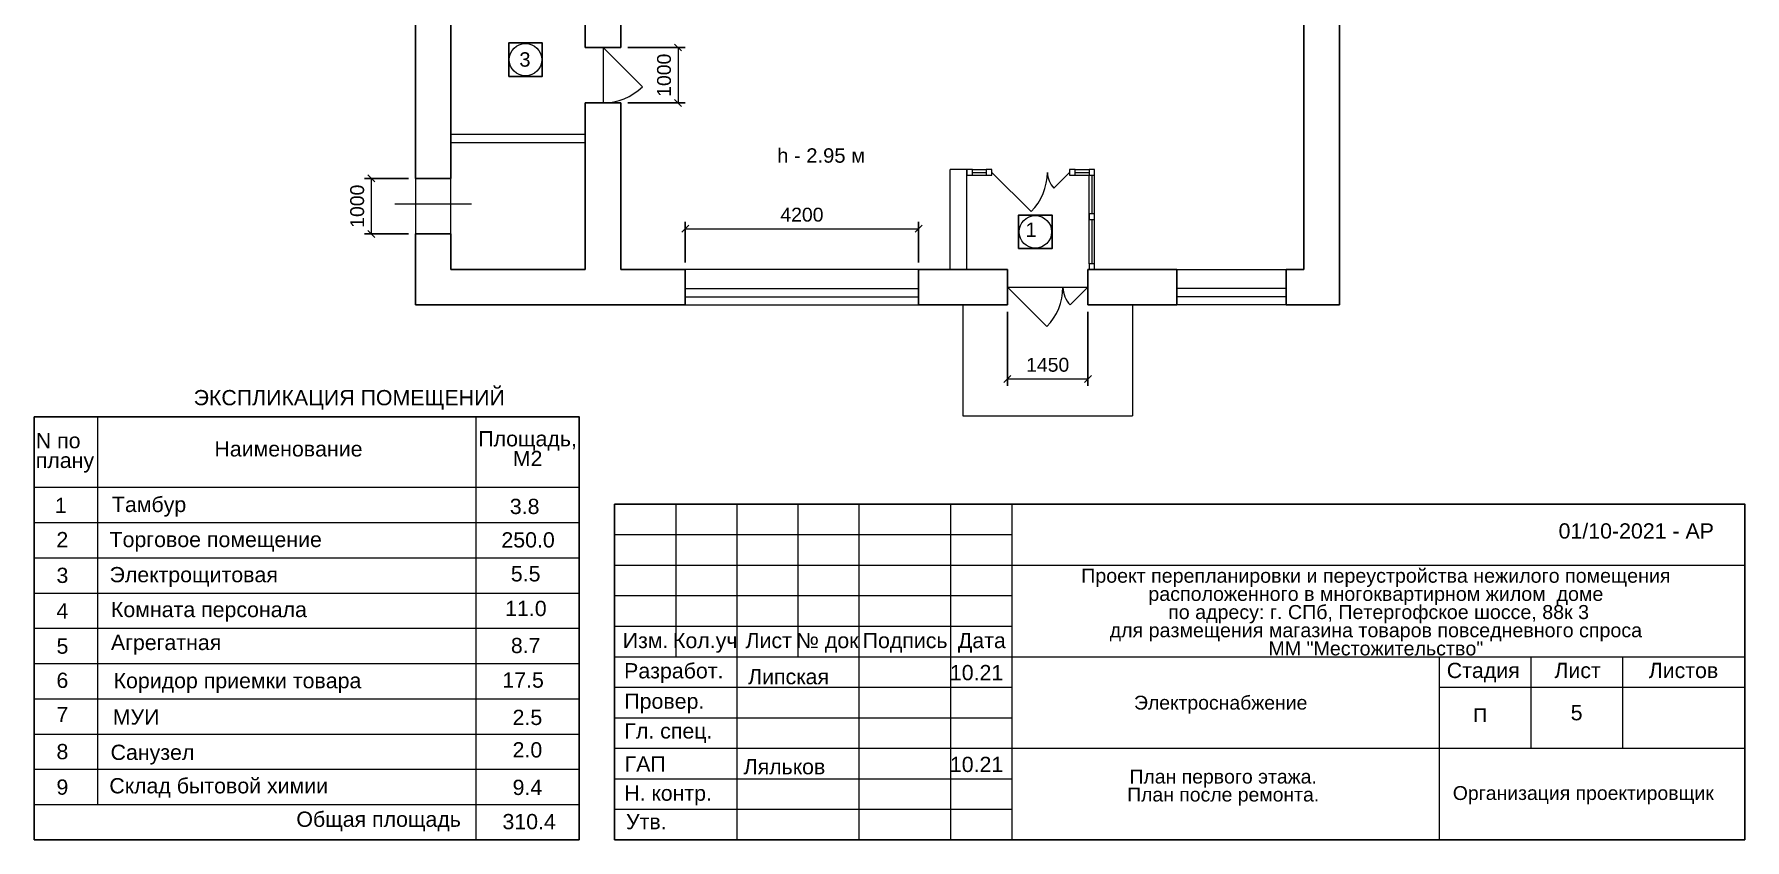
# Model space of a CAD drawing. Header units: metres. Extents: x 0 to 30.8, y 0 to 43.2.
# Drawn here: x 0.02 to 30.82, y 0.03 to 14.55 of the extents above; entities that cross this region are included whole.
import ezdxf
from ezdxf.enums import TextEntityAlignment as Align

# ---------------------------------------------------------------- set-up
doc = ezdxf.new("R2010")
doc.units = ezdxf.units.M
doc.header["$MEASUREMENT"] = 0
doc.layers.get('DEFPOINTS').update_dxf_attribs({"lineweight": 0})
for name, color, linetype, lineweight in [('Level 1', 7, 'Continuous', 0), ('Level 44', 7, 'Continuous', 0), ('Level 63', 7, 'Continuous', 0)]:
    doc.layers.add(name, color=color, linetype=linetype, lineweight=lineweight)
doc.layers.add('YOLO_STAMP', color=1, linetype='Continuous')
doc.layers.add('YOLO_TABLE', color=1, linetype='Continuous')
doc.styles.get("Standard").update_dxf_attribs({"font": 'txt.shx'})
doc.styles.add('Style-Arial', font='arial.ttf')
doc.dimstyles.get("Standard").update_dxf_attribs({"dimtxt": 0.18, "dimasz": 0.18, "dimexe": 0.18, "dimexo": 0.0625, "dimgap": 0.09, "dimtad": 0, "dimtih": 1, "dimtoh": 1, "dimdec": 4, "dimzin": 0, "dimdsep": 46, "dimtxsty": 'Standard', "dimcen": 0.09, "dimadec": 0, "dimazin": 0, "dimtfac": 1, "dimtdec": 4, "dimtofl": 0, "dimtmove": 0, "dimatfit": 3, "dimfxl": 1, "dimtolj": 1, "dimtzin": 0, "dimarcsym": 0})

# ---------------------------------------------------------------- blocks, each defined once
blk = doc.blocks.new('_Oblique')
at = {"color": 0, "linetype": 'ByBlock', "lineweight": -2}
blk.add_line((0.5, 0.5), (-0.5, -0.5), dxfattribs=at)
blk = doc.blocks.new('*D41')
at = {"color": 0, "linetype": 'Continuous', "lineweight": -2, "transparency": 16777216}
for p, q in [((11.744, 10.431), (11.744, 11.165)), ((15.944, 10.431), (15.944, 11.165))]:
    blk.add_line(p, q, dxfattribs=at)
at = {"color": 5, "linetype": 'Continuous', "lineweight": 0, "transparency": 16777216}
blk.add_line((11.744, 11.04), (15.944, 11.04), dxfattribs=at)
at = {"layer": 'DEFPOINTS', "color": 0, "linetype": 'Continuous', "lineweight": 0, "transparency": 16777216}
for p in [(15.944, 11.04), (11.744, 10.306), (15.944, 10.306)]:
    blk.add_point(p, dxfattribs=at)
at = {"color": 5, "linetype": 'Continuous', "lineweight": 0, "transparency": 16777216, "xscale": 0.125, "yscale": 0.125, "zscale": 0.125, "rotation": 180}
blk.add_blockref('_Oblique', (11.744, 11.04), dxfattribs=at)
at = {"color": 5, "linetype": 'Continuous', "lineweight": 0, "transparency": 16777216, "xscale": 0.125, "yscale": 0.125, "zscale": 0.125}
blk.add_blockref('_Oblique', (15.944, 11.04), dxfattribs=at)
at = {"color": 0, "linetype": 'Continuous', "lineweight": 0, "transparency": 16777216, "insert": (13.844, 11.292), "char_height": 0.25, "attachment_point": 5, "style": 'Style-Arial'}
blk.add_mtext('4200', dxfattribs=at)
blk = doc.blocks.new('TerminatorOpen')
at = {"color": 0, "linetype": 'ByBlock', "lineweight": -2}
for q in [(-1, 0.5), (-1, 0), (-1, -0.5)]:
    blk.add_line((0, 0), q, dxfattribs=at)
blk = doc.blocks.new('*D42')
at = {"color": 0, "linetype": 'Continuous', "lineweight": -2, "transparency": 16777216}
for p, q in [((10.709, 14.306), (11.739, 14.306)), ((10.709, 13.306), (11.739, 13.306))]:
    blk.add_line(p, q, dxfattribs=at)
at = {"color": 5, "linetype": 'Continuous', "lineweight": 0, "transparency": 16777216}
blk.add_line((11.614, 14.306), (11.614, 13.306), dxfattribs=at)
at = {"layer": 'DEFPOINTS', "color": 0, "linetype": 'Continuous', "lineweight": 0, "transparency": 16777216}
for p in [(10.584, 14.306), (10.584, 13.306), (11.614, 13.306)]:
    blk.add_point(p, dxfattribs=at)
at = {"color": 5, "linetype": 'Continuous', "lineweight": 0, "transparency": 16777216, "xscale": 0.125, "yscale": 0.125, "zscale": 0.125}
for p, rotation in [((11.614, 14.306), 90), ((11.614, 13.306), 270)]:
    blk.add_blockref('_Oblique', p, dxfattribs=dict(at, rotation=rotation))
at = {"color": 0, "linetype": 'Continuous', "lineweight": 0, "transparency": 16777216, "insert": (11.362, 13.806), "char_height": 0.25, "attachment_point": 5, "rotation": 90, "style": 'Style-Arial'}
blk.add_mtext('1000', dxfattribs=at)
blk = doc.blocks.new('*D43')
at = {"color": 0, "linetype": 'Continuous', "lineweight": -2, "transparency": 16777216}
for p, q in [((6.759, 11.946), (5.965, 11.946)), ((6.759, 10.946), (5.965, 10.946))]:
    blk.add_line(p, q, dxfattribs=at)
at = {"color": 5, "linetype": 'Continuous', "lineweight": 0, "transparency": 16777216}
blk.add_line((6.09, 11.946), (6.09, 10.946), dxfattribs=at)
at = {"layer": 'DEFPOINTS', "color": 0, "linetype": 'Continuous', "lineweight": 0, "transparency": 16777216}
for p in [(6.884, 11.946), (6.09, 10.946), (6.884, 10.946)]:
    blk.add_point(p, dxfattribs=at)
at = {"color": 5, "linetype": 'Continuous', "lineweight": 0, "transparency": 16777216, "xscale": 0.125, "yscale": 0.125, "zscale": 0.125}
for p, rotation in [((6.09, 11.946), 90), ((6.09, 10.946), 270)]:
    blk.add_blockref('_Oblique', p, dxfattribs=dict(at, rotation=rotation))
at = {"color": 0, "linetype": 'Continuous', "lineweight": 0, "transparency": 16777216, "insert": (5.837, 11.446), "char_height": 0.25, "attachment_point": 5, "rotation": 90, "style": 'Style-Arial'}
blk.add_mtext('1000', dxfattribs=at)
blk = doc.blocks.new('*D49')
at = {"color": 0, "linetype": 'Continuous', "lineweight": -2, "transparency": 16777216}
for p, q in [((17.544, 9.541), (17.544, 8.209)), ((18.994, 9.541), (18.994, 8.209))]:
    blk.add_line(p, q, dxfattribs=at)
at = {"color": 5, "linetype": 'Continuous', "lineweight": 0, "transparency": 16777216}
blk.add_line((17.544, 8.334), (18.994, 8.334), dxfattribs=at)
at = {"layer": 'DEFPOINTS', "color": 0, "linetype": 'Continuous', "lineweight": 0, "transparency": 16777216}
for p in [(17.544, 9.666), (18.994, 9.666), (18.994, 8.334)]:
    blk.add_point(p, dxfattribs=at)
at = {"color": 5, "linetype": 'Continuous', "lineweight": 0, "transparency": 16777216, "xscale": 0.125, "yscale": 0.125, "zscale": 0.125, "rotation": 180}
blk.add_blockref('_Oblique', (17.544, 8.334), dxfattribs=at)
at = {"color": 5, "linetype": 'Continuous', "lineweight": 0, "transparency": 16777216, "xscale": 0.125, "yscale": 0.125, "zscale": 0.125}
blk.add_blockref('_Oblique', (18.994, 8.334), dxfattribs=at)
at = {"color": 0, "linetype": 'Continuous', "lineweight": 0, "transparency": 16777216, "insert": (18.269, 8.587), "char_height": 0.25, "attachment_point": 5, "style": 'Style-Arial'}
blk.add_mtext('1450', dxfattribs=at)

msp = doc.modelspace()

# ---------------------------------------------------------------- linework, layer by layer
at = {"color": 7, "linetype": 'Continuous', "lineweight": 30}
for p, q in [((6.88369856, 15.86592937), (6.88369856, 11.94592937)), ((22.88369856, 15.54592937), (22.88369856, 10.30592937)), ((23.52369856, 15.54592937), (23.52369856, 9.66592937)), ((7.52369856, 14.99592937), (7.52369856, 11.94592937)), ((9.94369856, 14.99592937), (9.94369856, 14.30592937)), ((10.58369856, 14.94592937), (10.58369856, 14.30592937)), ((10.58369856, 14.30592937), (9.94369856, 14.30592937)), ((10.58369856, 13.30592937), (9.94369856, 13.30592937)), ((9.94369856, 13.30592937), (9.94369856, 10.30592937)), ((10.58369856, 13.30592937), (10.58369856, 10.30592937)), ((7.52369856, 11.94592937), (6.88369856, 11.94592937)), ((7.52369856, 10.94592937), (6.88369856, 10.94592937)), ((6.88369856, 10.94592937), (6.88369856, 9.66592937)), ((7.52369856, 10.94592937), (7.52369856, 10.30592937)), ((9.94369856, 10.30592937), (7.52369856, 10.30592937)), ((11.74369856, 10.30592937), (10.58369856, 10.30592937)), ((11.74369856, 10.30592937), (11.74369856, 9.66592937)), ((15.94369856, 10.30592937), (15.94369856, 9.66592937)), ((17.54369856, 10.30592937), (15.94369856, 10.30592937)), ((17.54369856, 10.30592937), (17.54369856, 9.66592937)), ((18.99369856, 10.30592937), (18.99369856, 9.66592937)), ((20.59369856, 10.30592937), (18.99369856, 10.30592937)), ((20.59369856, 10.30592937), (20.59369856, 9.66592937)), ((22.88369856, 10.30592937), (22.56369856, 10.30592937)), ((22.56369856, 10.30592937), (22.56369856, 9.66592937)), ((11.74369856, 9.66592937), (6.88369856, 9.66592937)), ((17.54369856, 9.66592937), (15.94369856, 9.66592937)), ((20.59369856, 9.66592937), (18.99369856, 9.66592937)), ((23.52369856, 9.66592937), (22.56369856, 9.66592937))]:
    msp.add_line(p, q, dxfattribs=at)
at = {"color": 7, "linetype": 'Continuous', "lineweight": 0}
for p, q in [((10.26369856, 14.30592937), (10.26369856, 13.30592937)), ((10.26369856, 14.30592937), (10.97080534, 13.59882259)), ((16.91369856, 12.10592937), (17.16369856, 12.10592937)), ((16.91369856, 12.05592937), (17.16369856, 12.05592937)), ((17.26369856, 12.05592937), (17.97080534, 11.34882259)), ((18.66369856, 12.05592937), (18.38085585, 11.77308666)), ((18.76369856, 12.10592937), (19.01369856, 12.10592937)), ((18.76369856, 12.05592937), (19.01369856, 12.05592937)), ((19.11369856, 10.40592937), (19.11369856, 12.10592937)), ((6.88369856, 11.94592937), (6.88369856, 10.94592937)), ((7.52369856, 10.94592937), (7.52369856, 11.94592937)), ((16.91369856, 12.00592937), (17.16369856, 12.00592937)), ((18.76369856, 12.00592937), (19.01369856, 12.00592937)), ((19.01369856, 10.40592937), (19.01369856, 12.00592937)), ((19.06369856, 12.00592937), (19.06369856, 11.30592937)), ((6.51484391, 11.48965059), (7.89707425, 11.48965059)), ((19.06369856, 11.20592937), (19.06369856, 10.40592937)), ((11.74369856, 9.96592937), (15.94369856, 9.96592937)), ((17.54369856, 9.98592937), (18.99369856, 9.98592937)), ((17.54369856, 9.98592937), (18.25080534, 9.27882259)), ((18.99369856, 9.98592937), (18.67550051, 9.66773132)), ((22.56369856, 9.96592937), (20.59369856, 9.96592937)), ((11.74369856, 9.81592937), (15.94369856, 9.81592937)), ((16.74369856, 9.66592937), (16.74369856, 7.66592937)), ((19.79369856, 9.66592937), (19.79369856, 7.66592937)), ((22.56369856, 9.81592937), (20.59369856, 9.81592937)), ((16.74369856, 7.66592937), (19.79369856, 7.66592937)), ((0.02091143, 5.74619064), (9.83055328, 5.74619064)), ((0.02091143, 5.11094064), (9.83055328, 5.11094064)), ((0.02091143, 4.47569064), (9.83055328, 4.47569064)), ((0.02091143, 3.84044064), (9.83055328, 3.84044064)), ((0.02091143, 3.20519064), (9.83055328, 3.20519064)), ((0.02091143, 2.56994064), (9.83055328, 2.56994064)), ((0.02091143, 1.93469064), (9.83055328, 1.93469064)), ((0.02091143, 1.29944064), (9.83055328, 1.29944064)), ((0.02091143, 0.66419064), (9.83055328, 0.66419064))]:
    msp.add_line(p, q, dxfattribs=at)
at = {"color": 7, "linetype": 'Continuous', "lineweight": 13}
for p, q in [((9.94369856, 12.73592937), (7.52369856, 12.73592937)), ((9.94369856, 12.58592937), (7.52369856, 12.58592937)), ((16.51369856, 10.30592937), (16.51369856, 12.10592937)), ((16.81369856, 12.10592937), (16.51369856, 12.10592937)), ((16.81369856, 10.30592937), (16.81369856, 12.10592937)), ((15.94369856, 10.30592937), (11.74369856, 10.30592937)), ((20.59369856, 10.30592937), (22.56369856, 10.30592937)), ((11.74369856, 9.66592937), (15.94369856, 9.66592937)), ((22.56369856, 9.66592937), (20.59369856, 9.66592937)), ((0.02091143, 7.65194064), (9.83055328, 7.65194064)), ((0.02091143, 7.65194064), (0.02091143, 0.02894064)), ((1.1623851, 7.65194064), (1.1623851, 0.66419064)), ((7.97282337, 7.65194064), (7.97282337, 0.02894064)), ((9.83055328, 7.65194064), (9.83055328, 0.02894064)), ((0.02091143, 6.38144064), (9.83055328, 6.38144064)), ((0.02091143, 0.02894064), (9.83055328, 0.02894064))]:
    msp.add_line(p, q, dxfattribs=at)
for centre in [(8.86698194, 14.08588389), (18.04752717, 10.98345699)]:
    msp.add_circle(centre, 0.29236897, dxfattribs=at)
at = {"color": 7, "linetype": 'Continuous', "lineweight": 0}
for centre, radius, start, end in [((10.26369856, 14.30592937), 1, 270, 315), ((17.26369856, 12.05592937), 1, 315, 0), ((18.66369856, 12.05592937), 0.4, 180, 225), ((17.54369856, 9.98592937), 1, 315, 0), ((18.99369856, 9.98592937), 0.45, 180, 225)]:
    msp.add_arc(centre, radius, start, end, dxfattribs=at)
at = {"color": 7, "linetype": 'Continuous', "lineweight": 13}
for points in [[(16.91369856, 12.10592937), (16.81369856, 12.10592937), (16.81369856, 12.00592937), (16.91369856, 12.00592937)], [(17.26369856, 12.10592937), (17.16369856, 12.10592937), (17.16369856, 12.00592937), (17.26369856, 12.00592937)], [(18.76369856, 12.10592937), (18.66369856, 12.10592937), (18.66369856, 12.00592937), (18.76369856, 12.00592937)], [(19.11369856, 12.10592937), (19.01369856, 12.10592937), (19.01369856, 12.00592937), (19.11369856, 12.00592937)], [(19.11369856, 11.30592937), (19.01369856, 11.30592937), (19.01369856, 11.20592937), (19.11369856, 11.20592937)], [(19.11369856, 10.40592937), (19.01369856, 10.40592937), (19.01369856, 10.30592937), (19.11369856, 10.30592937)]]:
    msp.add_3dface(points, dxfattribs=at)
at = {"layer": 'Level 63', "color": 7, "linetype": 'Continuous', "lineweight": 13}
for p, q in [((10.47091143, 6.07894064), (30.82091143, 6.07894064)), ((10.47091143, 6.07894064), (10.47091143, 0.02894064)), ((11.57091143, 6.07894064), (11.57091143, 3.32894064)), ((12.67091143, 6.07894064), (12.67091143, 0.02894064)), ((13.77091143, 6.07894064), (13.77091143, 3.32894064)), ((14.87091143, 6.07894064), (14.87091143, 0.02894064)), ((16.52091143, 6.07894064), (16.52091143, 0.02894064)), ((17.62091143, 6.07894064), (17.62091143, 0.02894064)), ((30.82091143, 6.07894064), (30.82091143, 0.02894064)), ((17.62091143, 4.97894064), (30.82091143, 4.97894064)), ((10.47091143, 3.87894064), (17.62091143, 3.87894064)), ((10.47091143, 3.32894064), (17.62091143, 3.32894064)), ((17.62091143, 3.32894064), (30.82091143, 3.32894064)), ((25.32091143, 2.77894064), (30.82091143, 2.77894064)), ((17.62091143, 1.67894064), (30.82091143, 1.67894064)), ((10.47091143, 0.02894064), (30.82091143, 0.02894064))]:
    msp.add_line(p, q, dxfattribs=at)
at = {"layer": 'Level 63', "color": 7, "linetype": 'Continuous', "lineweight": 0}
for p, q in [((10.47091143, 5.52894064), (17.62091143, 5.52894064)), ((10.47091143, 4.97894064), (17.62091143, 4.97894064)), ((10.47091143, 4.42894064), (17.62091143, 4.42894064)), ((10.47091143, 2.77894064), (17.62091143, 2.77894064)), ((10.47091143, 2.22894064), (17.62091143, 2.22894064)), ((10.47091143, 1.67894064), (17.62091143, 1.67894064)), ((10.47091143, 1.12894064), (17.62091143, 1.12894064)), ((10.47091143, 0.57894064), (17.62091143, 0.57894064))]:
    msp.add_line(p, q, dxfattribs=at)
at = {"layer": 'Level 63', "color": 7, "linetype": 'Continuous', "lineweight": 13, "flags": 128}
for points in [[(25.32091143, 3.32894064), (25.32091143, 0.02894064)], [(26.97091143, 3.32894064), (26.97091143, 1.67894064)], [(28.62091143, 3.32894064), (28.62091143, 1.67894064)]]:
    msp.add_lwpolyline(points, dxfattribs=at)
at = {"layer": 'YOLO_STAMP'}
msp.add_lwpolyline([(10.47091143, 6.07894064), (30.82091143, 6.07894064), (30.82091143, 0.02894064), (10.47091143, 0.02894064)], close=True, dxfattribs=at)
at = {"layer": 'YOLO_TABLE'}
for points in [[(8.56483168, 13.78373362), (9.16913221, 13.78373362), (9.16913221, 14.38803416), (8.56483168, 14.38803416)], [(17.7453769, 10.68130672), (18.34967744, 10.68130672), (18.34967744, 11.28560726), (17.7453769, 11.28560726)], [(0.02091143, 7.65194064), (9.83055328, 7.65194064), (9.83055328, 0.02894064), (0.02091143, 0.02894064)]]:
    msp.add_lwpolyline(points, close=True, dxfattribs=at)

# ---------------------------------------------------------------- texts
at = {"color": 7, "linetype": 'Continuous', "lineweight": 0, "style": 'Style-Arial'}
for s, p in [('3', (8.85641526, 14.09034549)), ('h - 2.95 м', (14.18902795, 12.35971622)), ('1', (17.97089536, 11.02199408))]:
    msp.add_text(s, height=0.26, dxfattribs=at).set_placement(p, align=Align.MIDDLE_CENTER)
at = {"color": 7, "lineweight": 13, "style": 'Style-Arial'}
msp.add_text('ЭКСПЛИКАЦИЯ ПОМЕЩЕНИЙ ', height=0.275, dxfattribs=at).set_placement((2.89110531, 8.13404951), align=Align.TOP_LEFT)
at = {"color": 7, "linetype": 'Continuous', "lineweight": 13, "style": 'Style-Arial'}
for s, p in [('3.8', (8.58476897, 6.17405273)), ('Торговое помещение ', (1.37757557, 5.57840111)), ('250.0', (8.43263809, 5.57104173)), ('Электрощитовая', (1.37757557, 4.94493501)), ('5.5', (8.60302467, 4.95990937)), ('11.0', (8.49986545, 4.33601487)), ('8.7', (8.60389399, 3.66803299)), ('Коридор приемки товара', (1.45016759, 3.03469907)), ('17.5', (8.4497347, 3.0447186)), ('МУИ ', (1.43540627, 2.38010394)), ('2.5', (8.63432017, 2.37267604)), ('Санузел ', (1.39581126, 1.7430221)), ('2.0', (8.63432017, 1.7879381)), ('9.4', (8.63432017, 1.11158817)), ('Общая площадь ', (4.74098323, 0.5373967)), ('310.4', (8.45176311, 0.49461148))]:
    msp.add_text(s, height=0.275, dxfattribs=at).set_placement(p, align=Align.TOP_LEFT)
at = {"color": 7, "linetype": 'Continuous', "lineweight": 0, "style": 'Style-Arial'}
msp.add_text('П', height=0.25, dxfattribs=at).set_placement((25.9313199, 2.39924165), align=Align.TOP_LEFT)
at = {"color": 7, "lineweight": 13, "style": 'Style-Arial'}
msp.add_text('Ляльков', height=0.275, dxfattribs=at).set_placement((13.52959053, 1.34702258), align=Align.MIDDLE_CENTER)
at = {"color": 7, "linetype": 'Continuous', "lineweight": 0, "line_spacing_factor": 0.776524, "style": 'Style-Arial'}
for s, insert, char_height, attachment_point in [('Площадь,\\PМ2', (8.90506073, 7.39359696), 0.275, 2), ('Проект перепланировки и переустройства нежилого помещения \\Pрасположенного в многоквартирном жилом  доме \\P по адресу: г. СПб, Петергофское шоссе, 88к 3\\Pдля размещения магазина товаров повседневного спроса \\PММ "Местожительство"', (24.17813488, 4.13123973), 0.253, 5)]:
    msp.add_mtext(s, dxfattribs=dict(at, insert=insert, char_height=char_height, attachment_point=attachment_point))
at = {"color": 7, "linetype": 'Continuous', "lineweight": 13, "style": 'Style-Arial'}
for s, insert, char_height, attachment_point, line_spacing_factor in [('N по \\Pплану', (0.04922504, 7.35982398), 0.275, 1, 0.776524), ('Наименование', (3.26574756, 7.21096018), 0.275, 1, 0.6), ('Тамбур', (1.42016122, 6.20959263), 0.275, 1, 0.6), ('Комната персонала ', (1.40246445, 4.31638296), 0.275, 1, 0.6), ('Агрегатная', (1.40246445, 3.72309543), 0.275, 1, 0.6), ('Электроснабжение', (21.38395995, 2.62536039), 0.25, 2, 0.776524), ('План первого этажа. \\PПлан после ремонта. ', (21.42915177, 1.29305), 0.25, 2, 0.776524), ('Организация проектировщик', (27.9130943, 0.99659687), 0.25, 2, 0.776524)]:
    msp.add_mtext(s, dxfattribs=dict(at, insert=insert, char_height=char_height, attachment_point=attachment_point, line_spacing_factor=line_spacing_factor))
at = {"layer": 'Level 1', "color": 7, "linetype": 'Continuous', "lineweight": 0, "style": 'Style-Arial'}
for s, p in [('01/10-2021 - АР', (28.8670886, 5.5945385)), ('Липская', (13.60299651, 2.96912761))]:
    msp.add_text(s, height=0.275, dxfattribs=at).set_placement(p, align=Align.MIDDLE_CENTER)
at = {"layer": 'Level 1', "color": 7, "linetype": 'Continuous', "lineweight": 13, "style": 'Style-Arial'}
msp.add_text('5', height=0.275, dxfattribs=at).set_placement((27.79308624, 2.31993924), align=Align.MIDDLE_CENTER)
at = {"layer": 'Level 44', "color": 7, "linetype": 'Continuous', "lineweight": 0, "insert": (3.34296835, 0.96327638), "char_height": 0.275, "attachment_point": 5, "line_spacing_factor": 0.6, "style": 'Style-Arial'}
msp.add_mtext('Склад бытовой химии\\P', dxfattribs=at)
at = {"layer": 'Level 63', "color": 7, "linetype": 'Continuous', "lineweight": 13, "style": 'Style-Arial'}
for s, p in [('1', (0.49922977, 6.05437314)), ('2', (0.52689745, 5.43796189)), ('3', (0.5285114, 4.79475016)), ('4', (0.52781971, 4.15377181)), ('5', (0.52966422, 3.51949357)), ('6', (0.5285114, 2.90308233)), ('7', (0.5285114, 2.28667109)), ('8', (0.528721, 1.61868921)), ('9', (0.528721, 0.97913209))]:
    msp.add_text(s, height=0.275, dxfattribs=at).set_placement(p, align=Align.MIDDLE_CENTER)
at = {"layer": 'Level 63', "color": 7, "linetype": 'Continuous', "lineweight": 0, "style": 'Style-Arial'}
for s, p in [('Изм.', (11.02866405, 3.62045164)), ('Кол.уч', (12.1037162, 3.62045164)), ('Лист', (13.24595364, 3.62045164)), ('№ док', (14.30074508, 3.62045164)), ('Подпись', (15.70214433, 3.62045164)), ('Дата', (17.08316916, 3.62045164)), ('Разработ.', (11.53675205, 3.07489309)), ('10.21', (16.98856156, 3.04206537)), ('Стадия', (26.11120066, 3.08145164)), ('Лист', (27.80995364, 3.08145164)), ('Листов', (29.7167938, 3.08145164)), ('Провер.', (11.36665118, 2.52738892)), ('Гл. спец.', (11.43955155, 1.99143614)), ('ГАП', (11.02222429, 1.39578232)), ('10.21', (16.98856156, 1.38784215)), ('Н. контр.', (11.43394056, 0.87045164)), ('Утв.', (11.04239801, 0.35696075))]:
    msp.add_text(s, height=0.275, dxfattribs=at).set_placement(p, align=Align.MIDDLE_CENTER)

# ---------------------------------------------------------------- dimensions: what is measured, and where the dimension line sits
at = {"color": 7, "linetype": 'Continuous', "lineweight": 0}
for base, p1, p2, picture, middle in [((11.61425366, 13.30592937), (10.58369856, 14.30592937), (10.58369856, 13.30592937), '*D42', (11.36161042, 13.80592937)), ((6.09005315, 10.94592937), (6.88369856, 11.94592937), (6.88369856, 10.94592937), '*D43', (5.8374099, 11.44592937))]:
    dim = msp.add_linear_dim(base=base, p1=p1, p2=p2, angle=90, dimstyle='Standard', override={"dimtxt": 0.25, "dimasz": 0.125, "dimexe": 0.125, "dimexo": 0.125, "dimgap": 0.125, "dimtad": 1, "dimtih": 0, "dimtoh": 0, "dimlfac": 1000, "dimzin": 11, "dimtxsty": 'Style-Arial', "dimblk": 'Oblique', "dimclrd": 5, "dimadec": 4, "dimazin": 3, "dimldrblk": 'TerminatorOpen', "dimtolj": 0, "dimtzin": 11, "dimlwd": 0}, dxfattribs=at)
    dim.commit()
    dim.dimension.update_dxf_attribs({"geometry": picture, "text_midpoint": middle})
for base, p1, p2, picture, middle in [((15.94369856, 11.03969489), (11.74369856, 10.30592937), (15.94369856, 10.30592937), '*D41', (13.84369856, 11.29233814)), ((18.99369856, 8.33389189), (17.54369856, 9.66592937), (18.99369856, 9.66592937), '*D49', (18.26869856, 8.58653514))]:
    dim = msp.add_linear_dim(base=base, p1=p1, p2=p2, dimstyle='Standard', override={"dimtxt": 0.25, "dimasz": 0.125, "dimexe": 0.125, "dimexo": 0.125, "dimgap": 0.125, "dimtad": 1, "dimtih": 0, "dimtoh": 0, "dimlfac": 1000, "dimzin": 11, "dimtxsty": 'Style-Arial', "dimblk": 'Oblique', "dimclrd": 5, "dimadec": 4, "dimazin": 3, "dimldrblk": 'TerminatorOpen', "dimtolj": 0, "dimtzin": 11, "dimlwd": 0}, dxfattribs=at)
    dim.commit()
    dim.dimension.update_dxf_attribs({"geometry": picture, "text_midpoint": middle})

doc.saveas('drawing.dxf')
